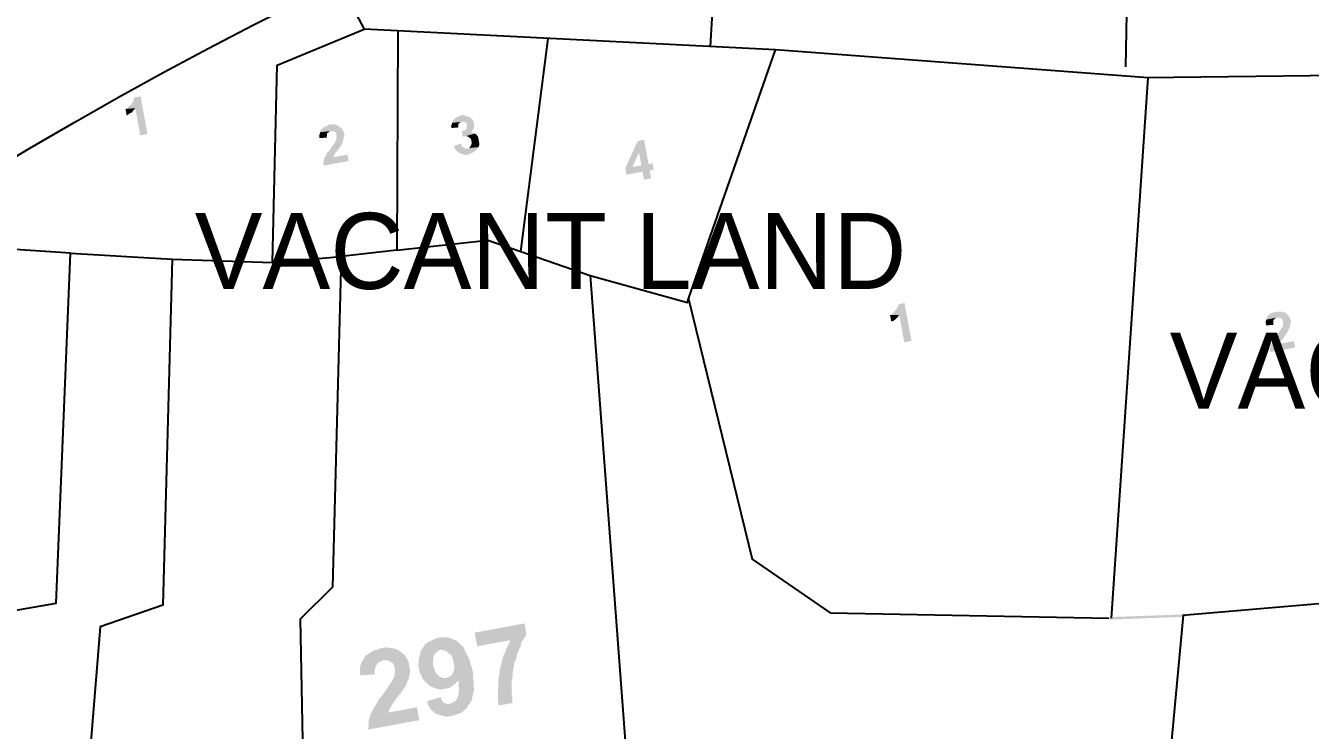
# Model space of a CAD drawing. Header units: metres. Extents: x 297 to 3998, y 336 to 1712.
# Drawn here: x 3058.2 to 3210.3, y 1371.2 to 1454.6 of the extents above; entities that cross this region are included whole.
import ezdxf

# ---------------------------------------------------------------- set-up
doc = ezdxf.new("R2010")
doc.units = ezdxf.units.M
doc.header["$MEASUREMENT"] = 0
doc.styles.get("Standard").update_dxf_attribs({"font": 'CENSCBK.TTF'})

msp = doc.modelspace()

# ---------------------------------------------------------------- hatches: boundary and pattern name
at = {"linetype": 'Continuous'}
for points in [[(3071.779, 1446.207), (3071.113, 1446.085), (3071.018, 1446.067), (3071.035, 1445.972), (3070.958, 1445.859), (3070.915, 1445.556), (3070.837, 1445.443), (3070.742, 1445.426), (3070.682, 1445.218), (3070.414, 1445.07), (3070.259, 1444.844), (3070.068, 1444.809), (3069.991, 1444.696), (3071.151, 1444.812), (3071.747, 1441.575), (3072.604, 1441.733)], [(3069.991, 1444.696), (3070.131, 1443.935), (3070.226, 1443.952), (3070.304, 1444.065), (3070.399, 1444.083), (3070.477, 1444.195), (3070.667, 1444.23), (3070.995, 1444.586), (3071.073, 1444.699), (3071.151, 1444.812)], [(3109.702, 1443.942), (3109.607, 1443.924), (3109.339, 1443.776), (3109.071, 1443.629), (3108.82, 1443.386), (3108.665, 1443.16), (3108.683, 1443.065), (3109.843, 1443.18), (3109.938, 1443.198), (3110.241, 1443.155), (3110.371, 1442.982), (3110.424, 1442.697), (3110.381, 1442.393), (3110.131, 1442.15), (3109.94, 1442.115), (3109.845, 1442.098), (3109.89, 1441.319), (3109.873, 1441.414), (3109.968, 1441.431), (3110.254, 1441.484), (3111.379, 1441.79), (3111.266, 1441.867), (3111.058, 1441.927), (3110.963, 1441.91), (3110.85, 1441.988), (3110.945, 1442.005), (3111.1, 1442.231), (3111.256, 1442.456), (3111.281, 1442.854), (3111.193, 1443.331), (3110.837, 1443.659), (3110.82, 1443.754), (3110.725, 1443.736), (3109.988, 1443.994), (3109.893, 1443.977)], [(3093.039, 1441.954), (3092.978, 1441.746), (3092.996, 1441.651), (3092.918, 1441.538), (3092.953, 1441.348), (3092.971, 1441.253), (3093.845, 1441.315), (3093.828, 1441.41), (3093.853, 1441.809), (3094.026, 1441.939), (3094.199, 1442.069), (3094.294, 1442.087)], [(3094.153, 1442.849), (3094.058, 1442.831), (3093.79, 1442.683), (3093.427, 1442.518), (3093.176, 1442.275), (3093.021, 1442.049), (3093.039, 1441.954), (3094.294, 1442.087), (3094.692, 1442.062), (3094.918, 1441.907), (3094.988, 1441.526), (3094.945, 1441.223), (3094.98, 1441.032), (3094.885, 1441.015), (3094.903, 1440.919), (3094.67, 1440.581), (3094.437, 1440.243), (3094.204, 1439.905), (3093.971, 1439.566), (3093.875, 1439.549), (3093.798, 1439.436), (3093.738, 1439.228), (3093.66, 1439.115), (3093.582, 1439.003), (3093.6, 1438.907), (3093.505, 1438.89), (3093.522, 1438.795), (3093.462, 1438.587), (3093.48, 1438.492), (3093.402, 1438.379), (3093.42, 1438.284), (3093.437, 1438.188), (3093.472, 1437.998), (3096.424, 1438.542), (3096.283, 1439.303), (3094.57, 1438.988), (3094.647, 1439.1), (3094.863, 1439.534), (3095.191, 1439.89), (3095.502, 1440.341), (3095.717, 1440.774), (3095.82, 1441.285), (3095.94, 1441.701), (3095.757, 1442.16), (3095.627, 1442.333), (3095.384, 1442.583), (3095.271, 1442.661), (3094.837, 1442.876), (3094.439, 1442.901), (3094.344, 1442.884)], [(3108.683, 1443.065), (3108.623, 1442.857), (3108.545, 1442.744), (3108.562, 1442.649), (3108.598, 1442.458), (3109.377, 1442.504), (3109.419, 1442.807), (3109.402, 1442.902), (3109.479, 1443.015), (3109.575, 1443.032), (3109.652, 1443.145), (3109.747, 1443.163), (3109.843, 1443.18)], [(3109.728, 1440.599), (3108.888, 1440.346), (3108.906, 1440.251), (3109.071, 1439.888), (3109.427, 1439.56), (3109.748, 1439.422), (3110.068, 1439.284), (3110.467, 1439.259), (3110.83, 1439.424), (3111.193, 1439.59), (3111.539, 1439.85), (3111.617, 1439.963), (3111.694, 1440.076), (3111.772, 1440.189), (3110.517, 1440.056), (3110.231, 1440.003), (3110.118, 1440.081), (3110.006, 1440.159), (3109.78, 1440.314), (3109.763, 1440.409)], [(3111.379, 1441.79), (3110.254, 1441.484), (3110.349, 1441.501), (3110.67, 1441.364), (3110.913, 1441.113), (3111, 1440.637), (3110.863, 1440.316), (3110.707, 1440.091), (3110.612, 1440.073), (3110.517, 1440.056), (3111.772, 1440.189), (3111.85, 1440.301), (3111.832, 1440.397), (3111.91, 1440.509), (3111.875, 1440.7), (3111.857, 1440.795), (3111.769, 1441.271), (3111.734, 1441.461), (3111.622, 1441.539), (3111.604, 1441.634), (3111.491, 1441.712)], [(3131.4, 1441.049), (3130.638, 1440.909), (3129.165, 1437.684), (3129.306, 1436.922), (3131.21, 1437.273), (3131.385, 1436.321), (3132.242, 1436.479), (3132.067, 1437.431), (3132.543, 1437.519), (3132.402, 1438.281), (3130.022, 1437.842), (3130.789, 1439.558)], [(3131.4, 1441.049), (3130.789, 1439.558), (3131.069, 1438.035), (3130.022, 1437.842), (3131.926, 1438.193)], [(3162.228, 1421.726), (3161.562, 1421.603), (3161.484, 1421.49), (3161.502, 1421.395), (3161.424, 1421.282), (3161.346, 1421.17), (3161.269, 1421.057), (3161.191, 1420.944), (3161.113, 1420.831), (3160.958, 1420.606), (3160.707, 1420.363), (3160.517, 1420.328), (3161.599, 1420.33), (3162.196, 1417.093), (3163.053, 1417.251)], [(3206.227, 1420.678), (3206.132, 1420.661), (3205.846, 1420.608), (3205.483, 1420.443), (3205.232, 1420.2), (3205.094, 1419.879), (3205.112, 1419.784), (3206.35, 1420.012), (3206.748, 1419.987), (3206.991, 1419.736), (3207.044, 1419.451), (3207.019, 1419.052), (3207.036, 1418.957), (3206.941, 1418.94), (3206.959, 1418.844), (3206.863, 1418.827), (3206.726, 1418.506), (3206.493, 1418.168), (3206.26, 1417.83), (3206.027, 1417.491), (3205.949, 1417.379), (3205.794, 1417.153), (3205.734, 1416.945), (3205.656, 1416.832), (3205.578, 1416.72), (3205.596, 1416.624), (3205.518, 1416.512), (3205.536, 1416.417), (3205.458, 1416.304), (3205.493, 1416.113), (3205.511, 1416.018), (3205.528, 1415.923), (3208.48, 1416.467), (3208.339, 1417.228), (3206.625, 1416.913), (3206.703, 1417.025), (3206.936, 1417.364), (3207.247, 1417.815), (3207.557, 1418.266), (3207.773, 1418.699), (3207.893, 1419.115), (3207.996, 1419.626), (3207.83, 1419.989), (3207.683, 1420.258), (3207.44, 1420.508), (3207.327, 1420.586), (3206.911, 1420.706), (3206.513, 1420.731), (3206.417, 1420.713)], [(3160.517, 1420.328), (3160.675, 1419.471), (3160.657, 1419.566), (3160.848, 1419.601), (3160.943, 1419.619), (3161.021, 1419.732), (3161.116, 1419.749), (3161.444, 1420.105), (3161.522, 1420.218), (3161.599, 1420.33)], [(3205.112, 1419.784), (3205.034, 1419.671), (3204.974, 1419.463), (3204.992, 1419.368), (3205.009, 1419.273), (3205.044, 1419.082), (3205.919, 1419.145), (3205.884, 1419.335), (3205.909, 1419.734), (3206.082, 1419.864), (3206.254, 1419.994), (3206.35, 1420.012)], [(3186.501, 1384.558), (3186.458, 1384.255), (3195.107, 1384.865)], [(3186.458, 1384.255), (3195.107, 1384.865), (3195.16, 1384.579)], [(3117.239, 1383.806), (3111.337, 1382.718), (3111.635, 1381.1), (3115.538, 1381.819), (3115.478, 1381.611), (3115.263, 1381.177), (3115.047, 1380.744), (3114.927, 1380.328), (3114.712, 1379.895), (3114.591, 1379.479), (3114.489, 1378.968), (3114.368, 1378.552), (3114.266, 1378.041), (3114.241, 1377.642), (3114.138, 1377.131), (3114.13, 1376.637), (3114.123, 1376.144), (3114.098, 1375.746), (3114.09, 1375.252), (3114.083, 1374.758), (3114.171, 1374.282), (3114.206, 1374.092), (3115.824, 1374.39), (3115.789, 1374.581), (3115.797, 1375.074), (3115.709, 1375.55), (3115.716, 1376.044), (3115.724, 1376.537), (3115.731, 1377.031), (3115.834, 1377.542), (3115.842, 1378.036), (3115.944, 1378.547), (3116.029, 1379.153), (3116.245, 1379.587), (3116.348, 1380.098), (3116.546, 1380.626), (3116.761, 1381.06), (3116.864, 1381.571), (3117.174, 1382.022), (3117.407, 1382.36), (3117.467, 1382.568)], [(3107.112, 1382.137), (3107.017, 1382.119), (3106.559, 1381.936), (3106.195, 1381.771), (3105.832, 1381.605), (3105.486, 1381.345), (3105.253, 1381.007), (3105.098, 1380.781), (3104.883, 1380.348), (3104.84, 1380.044), (3104.72, 1379.629), (3104.695, 1379.23), (3104.67, 1378.832), (3104.74, 1378.451), (3104.81, 1378.07), (3104.975, 1377.707), (3105.141, 1377.344), (3105.401, 1376.998), (3105.532, 1376.825), (3107.989, 1377.376), (3107.704, 1377.324), (3107.496, 1377.384), (3107.062, 1377.599), (3106.819, 1377.85), (3106.672, 1378.118), (3106.489, 1378.576), (3106.436, 1378.862), (3106.418, 1378.957), (3106.426, 1379.451), (3106.451, 1379.849), (3106.666, 1380.283), (3106.839, 1380.413), (3107.012, 1380.543), (3107.28, 1380.691), (3109.851, 1381.165), (3109.625, 1381.32), (3109.495, 1381.493), (3109.252, 1381.743), (3109.044, 1381.804), (3108.723, 1381.941), (3108.403, 1382.079), (3108.195, 1382.139), (3107.892, 1382.182), (3107.606, 1382.129), (3107.303, 1382.172)], [(3109.851, 1381.165), (3107.28, 1380.691), (3107.375, 1380.709), (3107.583, 1380.648), (3107.999, 1380.528), (3108.242, 1380.278), (3108.581, 1380.045), (3108.746, 1379.681), (3108.799, 1379.396), (3108.851, 1379.11), (3108.939, 1378.634), (3108.836, 1378.123), (3108.621, 1377.69), (3108.448, 1377.559), (3108.18, 1377.411), (3107.989, 1377.376), (3105.532, 1376.825), (3105.757, 1376.67), (3105.887, 1376.497), (3109.428, 1377.051), (3109.445, 1376.955), (3109.42, 1376.557), (3109.49, 1376.176), (3109.465, 1375.778), (3109.44, 1375.379), (3109.302, 1375.059), (3109.165, 1374.738), (3108.819, 1374.477), (3108.456, 1374.312), (3106.111, 1373.683), (3106.241, 1373.51), (3106.466, 1373.355), (3106.597, 1373.182), (3106.917, 1373.044), (3107.125, 1372.984), (3107.541, 1372.864), (3108.052, 1372.761), (3108.243, 1372.796), (3108.624, 1372.866), (3108.909, 1372.919), (3109.273, 1373.084), (3109.558, 1373.137), (3109.826, 1373.285), (3109.999, 1373.415), (3110.25, 1373.658), (3110.422, 1373.789), (3110.56, 1374.109), (3110.811, 1374.352), (3110.793, 1374.448), (3110.871, 1374.56), (3111.026, 1374.786), (3111.069, 1375.089), (3111.111, 1375.392), (3111.232, 1375.808), (3111.274, 1376.111), (3111.204, 1376.492), (3111.212, 1376.986), (3111.141, 1377.366), (3111.166, 1377.765), (3111.079, 1378.241), (3111.009, 1378.622), (3110.843, 1378.985), (3110.773, 1379.366), (3110.608, 1379.729), (3110.442, 1380.092), (3110.294, 1380.36), (3110.147, 1380.629), (3110.094, 1380.914), (3109.981, 1380.992)], [(3100.257, 1380.874), (3100.067, 1380.838), (3099.799, 1380.691), (3099.418, 1380.62), (3099.15, 1380.473), (3098.804, 1380.212), (3098.536, 1380.064), (3098.286, 1379.821), (3098.148, 1379.5), (3097.915, 1379.162), (3097.855, 1378.954), (3100.521, 1379.445), (3101.014, 1379.438), (3101.335, 1379.3), (3101.673, 1379.067), (3101.838, 1378.704), (3101.909, 1378.323), (3101.866, 1378.02), (3101.901, 1377.829), (3101.781, 1377.414), (3101.626, 1377.188), (3101.565, 1376.98), (3101.332, 1376.642), (3101.177, 1376.416), (3101.022, 1376.191), (3100.789, 1375.853), (3100.634, 1375.627), (3100.478, 1375.402), (3100.323, 1375.176), (3100.072, 1374.933), (3099.917, 1374.708), (3099.779, 1374.387), (3099.624, 1374.161), (3099.469, 1373.936), (3099.331, 1373.615), (3099.175, 1373.39), (3099.038, 1373.069), (3098.978, 1372.861), (3098.84, 1372.54), (3098.797, 1372.237), (3098.755, 1371.934), (3098.79, 1371.744), (3098.747, 1371.44), (3098.687, 1371.232), (3104.78, 1372.355), (3104.5, 1373.878), (3101.072, 1373.247), (3101.15, 1373.36), (3101.21, 1373.568), (3101.503, 1374.114), (3101.814, 1374.565), (3102.124, 1375.016), (3102.53, 1375.484), (3102.841, 1375.935), (3103.151, 1376.386), (3103.349, 1376.915), (3103.505, 1377.141), (3103.547, 1377.444), (3103.607, 1377.652), (3103.668, 1377.86), (3103.71, 1378.163), (3103.657, 1378.448), (3103.605, 1378.734), (3103.552, 1379.02), (3103.5, 1379.305), (3103.352, 1379.573), (3103.074, 1380.014), (3102.718, 1380.342), (3102.267, 1380.653), (3101.946, 1380.791), (3101.738, 1380.851), (3101.435, 1380.894), (3101.132, 1380.936), (3100.829, 1380.979), (3100.543, 1380.926)], [(3097.855, 1378.954), (3097.795, 1378.746), (3097.752, 1378.443), (3097.787, 1378.253), (3097.745, 1377.95), (3097.797, 1377.664), (3099.546, 1377.789), (3099.511, 1377.98), (3099.518, 1378.473), (3099.656, 1378.794), (3099.889, 1379.132), (3100.062, 1379.263), (3100.252, 1379.298), (3100.521, 1379.445)], [(3105.887, 1376.497), (3106, 1376.419), (3106.434, 1376.204), (3106.85, 1376.083), (3107.265, 1375.963), (3107.742, 1376.051), (3108.218, 1376.139), (3108.581, 1376.304), (3108.927, 1376.565), (3109.255, 1376.92), (3109.428, 1377.051)], [(3107.328, 1375.089), (3105.65, 1374.583), (3105.78, 1374.41), (3105.832, 1374.124), (3105.963, 1373.951), (3106.111, 1373.683), (3108.456, 1374.312), (3108.17, 1374.259), (3107.962, 1374.32), (3107.754, 1374.38), (3107.641, 1374.457), (3107.511, 1374.63), (3107.381, 1374.803)]]:
    msp.add_hatch(color=0, dxfattribs=at).paths.add_polyline_path(points)

# ---------------------------------------------------------------- linework, layer by layer
at = {"color": 0, "linetype": 'Continuous'}
for points in [[(3189.165, 1491.498), (3188.381, 1449.678)], [(3087.412, 1426.545), (3087.937, 1449.874), (3098.274, 1454.141)], [(3102.258, 1453.891), (3102.112, 1427.974), (3095.55, 1427.257)], [(3116.806, 1427.827), (3120.037, 1453.032)], [(3136.64, 1422.228), (3146.961, 1451.693)], [(3063.485, 1427.649), (3055.119, 1428.175)], [(3102.112, 1427.974), (3112.915, 1429.177), (3116.806, 1427.827)], [(3038.869, 1313.353), (3037.419, 1355.415), (3052.524, 1357.312), (3054.71, 1384.983), (3061.773, 1386.186), (3063.485, 1427.649)], [(3063.485, 1427.649), (3075.531, 1426.915), (3074.416, 1385.956), (3067.01, 1383.41), (3064.839, 1356.726), (3058.53, 1355.17), (3057.667, 1328.334), (3056.482, 1327.82), (3056.282, 1317.152)], [(3075.531, 1426.915), (3087.412, 1426.545)], [(3087.412, 1426.545), (3095.55, 1427.257), (3094.499, 1388.081), (3090.664, 1384.323), (3091.834, 1325.081)], [(3116.806, 1427.827), (3125.004, 1425.006), (3136.52, 1421.812), (3136.64, 1422.228)], [(3125.004, 1425.006), (3131.423, 1339.956)], [(3136.64, 1422.228), (3144.185, 1391.429), (3153.431, 1385.06), (3186.423, 1384.446)], [(3195.124, 1384.769), (3220.031, 1386.898), (3226.728, 1400.24), (3226.116, 1413.712)]]:
    msp.add_lwpolyline(points, dxfattribs=at)
at = {"color": 7, "linetype": 'ByBlock'}
for points in [[(3139.259, 1452.08), (3140.832, 1478.861)], [(3093.625, 1458.769), (3096.317, 1457.816), (3098.274, 1454.141)], [(3186.742, 1384.44), (3191.069, 1448.4), (3146.961, 1451.693), (3098.274, 1454.141)], [(3190.89, 1448.413), (3223.193, 1448.808), (3231.478, 1449.252), (3249.533, 1449.035)], [(3195.206, 1384.776), (3189.13, 1319.544)]]:
    msp.add_lwpolyline(points, dxfattribs=at)
at = {"color": 1, "linetype": 'ByBlock'}
msp.add_circle((3312.782, 1009.358), 500, dxfattribs=at)

# ---------------------------------------------------------------- texts
at = {"color": 2, "linetype": 'Continuous'}
for p in [(3078.19, 1423.4), (3193.627, 1409.218)]:
    msp.add_text('VACANT LAND ', height=9, dxfattribs=at).set_placement(p)

doc.saveas('drawing.dxf')
